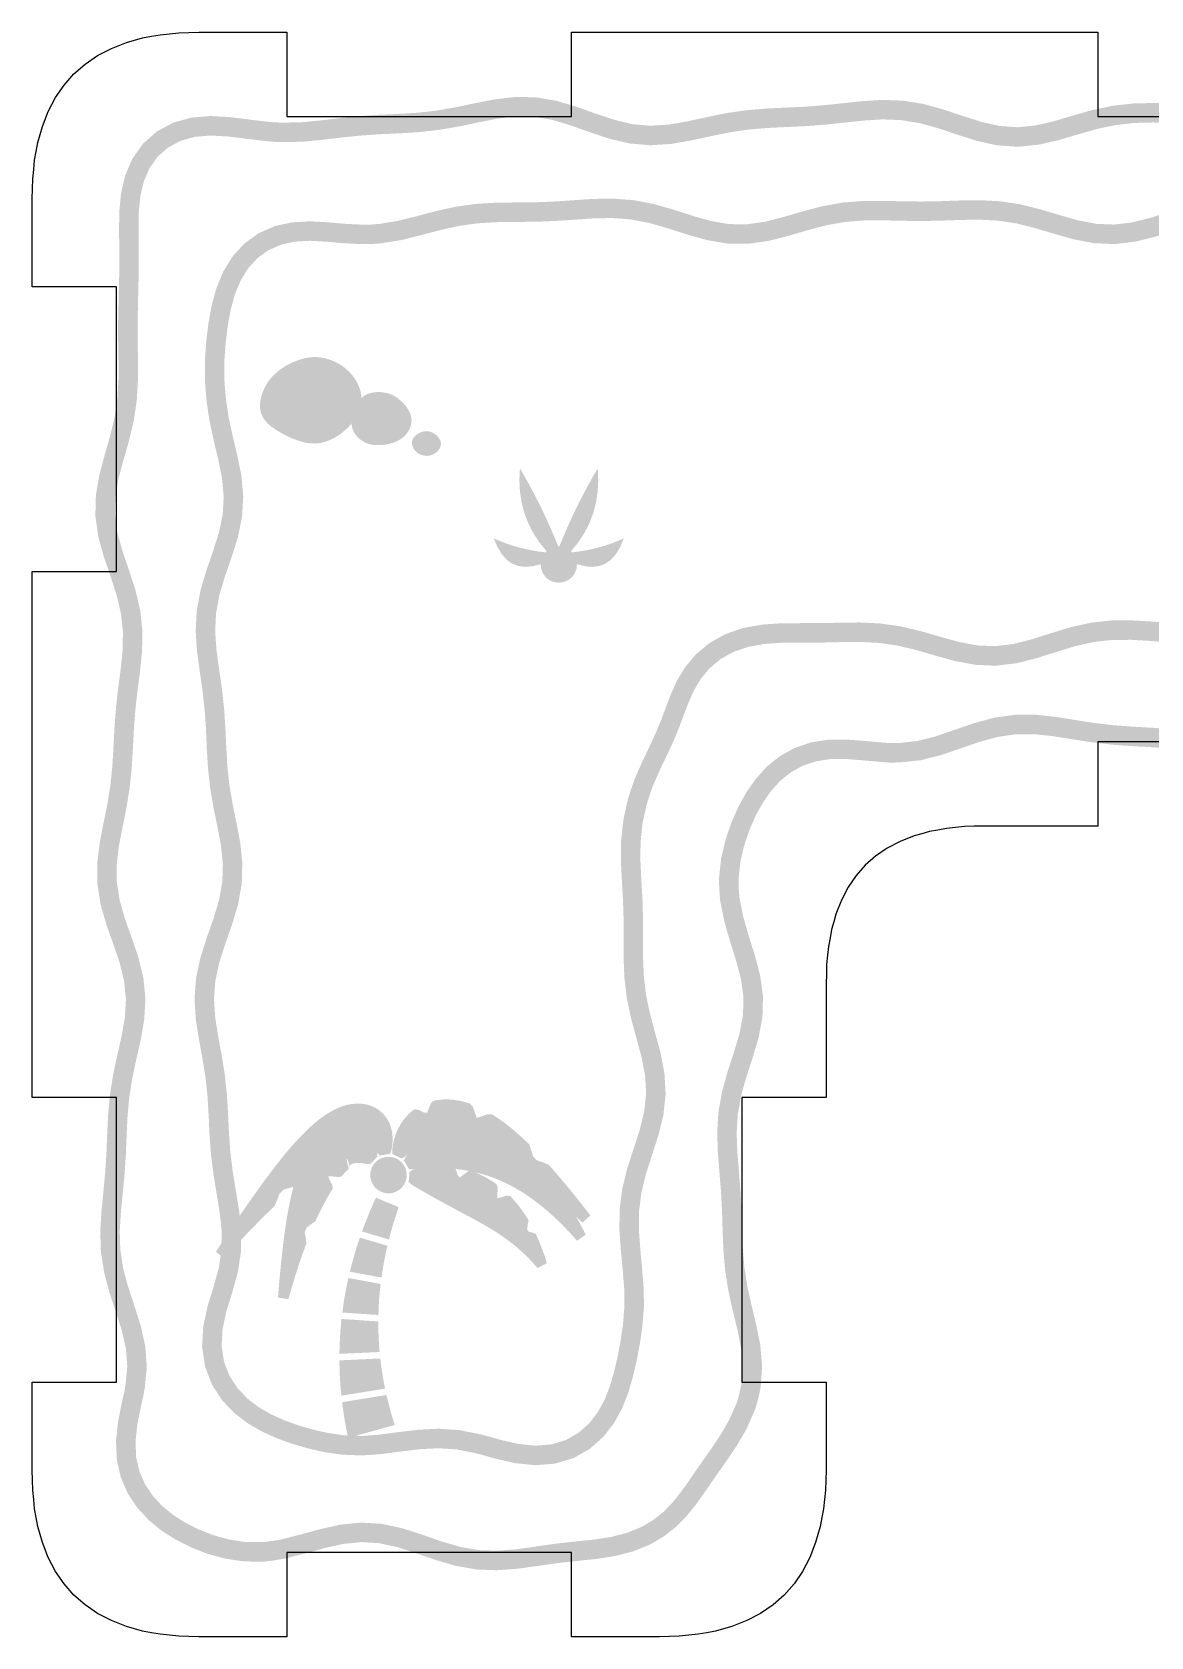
# Model space of a CAD drawing. Header units: millimetres. Extents: x 4 to 288, y 4 to 160.
# Drawn here: x 3.86 to 38.35, y 57.06 to 106.54 of the extents above; entities that cross this region are included whole.
import ezdxf

# ---------------------------------------------------------------- set-up
doc = ezdxf.new("R2010")
doc.units = ezdxf.units.MM
doc.layers.add('CUT', color=1, linetype='Continuous')
doc.layers.add('RASTER', color=7, linetype='Continuous')

msp = doc.modelspace()

# ---------------------------------------------------------------- hatches: boundary and pattern name
at = {"layer": 'RASTER'}
h = msp.add_hatch(color=7, dxfattribs=at)
h.paths.add_polyline_path([(6.542, 98.805), (6.55, 99.098), (6.548, 99.387), (6.549, 99.946), (6.544, 100.485), (6.553, 101.024), (6.605, 101.57), (6.73, 102.112), (6.952, 102.631), (7.281, 103.096), (7.71, 103.476), (8.219, 103.748), (8.777, 103.902), (9.354, 103.95), (9.928, 103.92), (10.488, 103.851), (11.051, 103.783), (11.328, 103.755), (11.605, 103.746), (12.178, 103.759), (12.759, 103.816), (13.355, 103.887), (13.959, 103.948), (14.563, 103.988), (15.159, 104.016), (15.746, 104.052), (16.326, 104.117), (16.907, 104.217), (17.5, 104.342), (18.109, 104.462), (18.736, 104.537), (19.374, 104.529), (20.011, 104.423), (20.632, 104.24), (21.234, 104.025), (21.813, 103.831), (22.375, 103.699), (22.927, 103.651), (23.484, 103.686), (24.057, 103.785), (24.649, 103.914), (25.255, 104.038), (25.868, 104.128), (26.479, 104.18), (27.081, 104.209), (27.673, 104.237), (28.26, 104.282), (28.851, 104.344), (29.453, 104.409), (30.071, 104.447), (30.7, 104.425), (31.33, 104.324), (31.95, 104.154), (32.552, 103.952), (33.133, 103.767), (33.693, 103.643), (34.242, 103.605), (34.794, 103.659), (35.362, 103.79), (35.951, 103.965), (36.558, 104.137), (37.179, 104.268), (37.802, 104.337), (38.418, 104.352), (39.023, 104.337), (39.616, 104.318), (40.206, 104.312), (40.801, 104.317), (41.406, 104.317), (42.022, 104.286), (42.643, 104.202), (43.259, 104.065), (43.861, 103.898), (44.444, 103.741), (45.007, 103.637), (45.557, 103.614), (46.108, 103.683), (46.675, 103.833), (47.262, 104.033), (47.87, 104.235), (48.495, 104.391), (49.128, 104.469), (49.757, 104.464), (50.373, 104.403), (50.972, 104.321), (51.561, 104.248), (52.147, 104.196), (52.738, 104.162), (53.339, 104.128), (53.949, 104.073), (54.559, 103.983), (55.161, 103.869), (55.749, 103.757), (56.318, 103.683), (56.874, 103.676), (57.429, 103.752), (57.996, 103.906), (58.582, 104.111), (59.19, 104.321), (59.817, 104.485), (60.457, 104.559), (61.095, 104.534), (61.719, 104.431), (62.323, 104.293), (62.911, 104.16), (63.49, 104.059), (64.068, 103.999), (64.653, 103.969), (65.249, 103.949), (65.852, 103.917), (66.455, 103.868), (67.048, 103.812), (67.627, 103.775), (68.194, 103.785), (68.756, 103.859), (69.326, 104.001), (69.912, 104.189), (70.523, 104.385), (70.857, 104.463), (71.217, 104.521), (71.879, 104.515), (72.506, 104.364), (73.059, 104.098), (73.529, 103.757), (73.916, 103.38), (74.233, 102.991), (74.497, 102.608), (74.726, 102.23), (74.935, 101.85), (75.134, 101.449), (75.322, 101.013), (75.485, 100.529), (75.609, 99.994), (75.68, 99.414), (75.691, 99.107), (75.702, 98.807), (75.715, 98.216), (75.763, 97.637), (75.858, 97.06), (75.999, 96.474), (76.161, 95.873), (76.304, 95.252), (76.38, 94.612), (76.355, 93.965), (76.228, 93.326), (76.033, 92.705), (75.823, 92.106), (75.646, 91.528), (75.538, 90.964), (75.508, 90.402), (75.548, 89.829), (75.577, 89.541), (75.614, 89.242), (75.646, 88.653), (75.616, 88.09), (75.518, 87.56), (75.361, 87.069), (75.156, 86.619), (74.913, 86.204), (74.635, 85.816), (74.316, 85.447), (73.949, 85.096), (73.524, 84.771), (73.031, 84.49), (72.469, 84.282), (71.847, 84.179), (71.192, 84.209), (70.84, 84.282), (70.512, 84.371), (69.905, 84.584), (69.322, 84.782), (68.759, 84.918), (68.208, 84.97), (67.652, 84.934), (67.082, 84.827), (66.491, 84.681), (65.884, 84.538), (65.268, 84.43), (64.651, 84.368), (64.043, 84.342), (63.445, 84.327), (62.855, 84.305), (62.263, 84.265), (61.663, 84.22), (61.049, 84.193), (60.423, 84.215), (59.794, 84.309), (59.174, 84.467), (58.57, 84.66), (57.987, 84.84), (57.424, 84.962), (56.874, 84.998), (56.322, 84.942), (55.755, 84.805), (55.166, 84.621), (54.558, 84.435), (53.935, 84.292), (53.307, 84.216), (52.685, 84.206), (52.075, 84.236), (51.478, 84.276), (50.887, 84.306), (50.295, 84.32), (49.694, 84.332), (49.081, 84.364), (48.463, 84.439), (47.848, 84.562), (47.244, 84.713), (46.658, 84.857), (46.092, 84.953), (45.54, 84.971), (44.987, 84.899), (44.42, 84.746), (43.832, 84.542), (43.223, 84.334), (42.596, 84.173), (41.959, 84.096), (41.325, 84.107), (40.706, 84.184), (40.103, 84.286), (39.514, 84.381), (38.93, 84.449), (38.342, 84.493), (37.745, 84.526), (37.139, 84.571), (36.529, 84.643), (35.926, 84.737), (35.337, 84.831), (34.763, 84.892), (34.203, 84.891), (33.645, 84.812), (33.076, 84.658), (32.488, 84.455), (31.879, 84.247), (31.25, 84.089), (30.623, 84.022), (30.304, 84.017), (30.005, 84.039), (29.451, 84.089), (28.936, 84.129), (28.459, 84.123), (28.019, 84.054), (27.616, 83.918), (27.253, 83.717), (26.93, 83.457), (26.644, 83.145), (26.394, 82.787), (26.173, 82.387), (25.98, 81.949), (25.817, 81.473), (25.697, 80.961), (25.639, 80.416), (25.647, 80.127), (25.67, 79.844), (25.783, 79.271), (25.951, 78.686), (26.14, 78.083), (26.305, 77.459), (26.394, 76.817), (26.377, 76.168), (26.257, 75.53), (26.073, 74.911), (25.878, 74.313), (25.716, 73.734), (25.616, 73.165), (25.583, 72.597), (25.603, 72.017), (25.651, 71.424), (25.699, 70.82), (25.731, 70.212), (25.749, 69.61), (25.773, 69.019), (25.823, 68.436), (25.914, 67.856), (26.045, 67.268), (26.191, 66.664), (26.314, 66.042), (26.367, 65.402), (26.322, 64.753), (26.248, 64.412), (26.15, 64.07), (25.889, 63.478), (25.589, 62.962), (25.295, 62.523), (25.026, 62.142), (24.786, 61.797), (24.558, 61.467), (24.322, 61.136), (24.053, 60.802), (23.733, 60.473), (23.349, 60.167), (22.899, 59.904), (22.391, 59.7), (21.837, 59.556), (21.248, 59.463), (20.936, 59.434), (20.634, 59.4), (20.038, 59.334), (19.442, 59.249), (18.832, 59.165), (18.206, 59.117), (17.569, 59.14), (16.932, 59.25), (16.309, 59.432), (15.705, 59.642), (15.122, 59.83), (14.559, 59.952), (14.007, 59.984), (13.448, 59.927), (12.873, 59.798), (12.277, 59.634), (11.662, 59.478), (11.338, 59.423), (11, 59.382), (10.376, 59.389), (9.79, 59.48), (9.252, 59.631), (8.755, 59.825), (8.294, 60.057), (7.864, 60.331), (7.468, 60.653), (7.113, 61.033), (6.817, 61.476), (6.599, 61.977), (6.474, 62.526), (6.45, 63.104), (6.512, 63.692), (6.628, 64.282), (6.696, 64.57), (6.745, 64.845), (6.797, 65.399), (6.755, 65.948), (6.628, 66.511), (6.443, 67.093), (6.243, 67.697), (6.079, 68.318), (5.983, 68.948), (5.964, 69.576), (6.001, 70.192), (6.061, 70.794), (6.117, 71.385), (6.154, 71.974), (6.178, 72.568), (6.207, 73.172), (6.264, 73.785), (6.361, 74.399), (6.491, 75.005), (6.625, 75.595), (6.724, 76.167), (6.755, 76.724), (6.701, 77.276), (6.564, 77.839), (6.367, 78.421), (6.152, 79.024), (5.974, 79.648), (5.875, 80.285), (5.872, 80.923), (5.948, 81.548), (6.066, 82.156), (6.185, 82.748), (6.278, 83.33), (6.337, 83.912), (6.372, 84.501), (6.403, 85.1), (6.449, 85.705), (6.517, 86.31), (6.595, 86.905), (6.653, 87.484), (6.663, 88.05), (6.603, 88.609), (6.47, 89.176), (6.282, 89.758), (6.076, 90.361), (5.903, 90.985), (5.813, 91.625), (5.83, 92.268), (5.94, 92.9), (6.104, 93.512), (6.273, 94.104), (6.41, 94.681), (6.494, 95.252), (6.527, 95.826), (6.527, 96.411), (6.516, 97.008), (6.515, 97.61), (6.529, 98.21)])
h.paths.add_polyline_path([(7.141, 98.79), (7.128, 98.197), (7.115, 97.604), (7.116, 97.013), (7.127, 96.417), (7.127, 95.809), (7.091, 95.19), (7, 94.568), (6.854, 93.952), (6.682, 93.351), (6.527, 92.77), (6.428, 92.209), (6.415, 91.659), (6.492, 91.107), (6.649, 90.538), (6.851, 89.947), (7.049, 89.337), (7.196, 88.71), (7.263, 88.077), (7.253, 87.449), (7.191, 86.836), (7.113, 86.238), (7.047, 85.649), (7.002, 85.062), (6.971, 84.468), (6.935, 83.864), (6.873, 83.252), (6.775, 82.641), (6.655, 82.04), (6.541, 81.455), (6.472, 80.888), (6.475, 80.333), (6.561, 79.777), (6.724, 79.207), (6.933, 78.618), (7.141, 78.007), (7.294, 77.377), (7.356, 76.736), (7.321, 76.099), (7.213, 75.478), (7.077, 74.876), (6.951, 74.289), (6.86, 73.71), (6.806, 73.13), (6.778, 72.541), (6.754, 71.942), (6.715, 71.338), (6.658, 70.736), (6.599, 70.144), (6.564, 69.568), (6.582, 69.003), (6.667, 68.44), (6.819, 67.868), (7.013, 67.279), (7.208, 66.668), (7.35, 66.037), (7.399, 65.394), (7.34, 64.765), (7.284, 64.449), (7.215, 64.155), (7.106, 63.602), (7.051, 63.085), (7.071, 62.606), (7.171, 62.165), (7.346, 61.765), (7.585, 61.407), (7.878, 61.093), (8.216, 60.818), (8.591, 60.58), (9, 60.374), (9.442, 60.201), (9.918, 60.068), (10.426, 59.989), (10.967, 59.983), (11.251, 60.017), (11.538, 60.066), (12.123, 60.214), (12.727, 60.38), (13.352, 60.52), (13.993, 60.586), (14.641, 60.548), (15.278, 60.41), (15.895, 60.211), (16.491, 60.003), (17.068, 59.836), (17.631, 59.738), (18.194, 59.718), (18.768, 59.762), (19.358, 59.843), (19.962, 59.93), (20.568, 59.997), (20.875, 60.031), (21.172, 60.059), (21.715, 60.144), (22.203, 60.271), (22.635, 60.444), (23.009, 60.663), (23.33, 60.918), (23.604, 61.2), (23.843, 61.499), (24.067, 61.811), (24.293, 62.139), (24.535, 62.486), (24.8, 62.862), (25.08, 63.281), (25.353, 63.75), (25.584, 64.274), (25.665, 64.558), (25.726, 64.838), (25.766, 65.398), (25.719, 65.958), (25.605, 66.536), (25.46, 67.132), (25.325, 67.744), (25.227, 68.364), (25.174, 68.981), (25.15, 69.59), (25.132, 70.188), (25.101, 70.78), (25.053, 71.376), (25.004, 71.983), (24.982, 72.603), (25.019, 73.235), (25.13, 73.866), (25.303, 74.487), (25.5, 75.089), (25.673, 75.67), (25.778, 76.232), (25.793, 76.783), (25.716, 77.341), (25.564, 77.917), (25.376, 78.514), (25.2, 79.129), (25.074, 79.761), (25.047, 80.095), (25.038, 80.439), (25.104, 81.062), (25.24, 81.639), (25.421, 82.167), (25.635, 82.654), (25.884, 83.104), (26.175, 83.521), (26.518, 83.896), (26.917, 84.217), (27.373, 84.47), (27.876, 84.639), (28.409, 84.722), (28.955, 84.729), (29.501, 84.687), (30.054, 84.637), (30.321, 84.618), (30.587, 84.621), (31.144, 84.681), (31.709, 84.823), (32.294, 85.023), (32.9, 85.232), (33.525, 85.401), (34.161, 85.491), (34.795, 85.492), (35.416, 85.426), (36.02, 85.33), (36.611, 85.237), (37.196, 85.169), (37.784, 85.125), (38.381, 85.091), (38.987, 85.047), (39.597, 84.975), (40.201, 84.878), (40.793, 84.777), (41.367, 84.707), (41.928, 84.697), (42.485, 84.764), (43.052, 84.909), (43.637, 85.109), (44.243, 85.32), (44.87, 85.489), (45.511, 85.572), (46.152, 85.551), (46.78, 85.445), (47.389, 85.296), (47.979, 85.147), (48.558, 85.032), (49.133, 84.962), (49.715, 84.932), (50.308, 84.92), (50.91, 84.906), (51.513, 84.875), (52.11, 84.835), (52.694, 84.806), (53.266, 84.816), (53.832, 84.884), (54.403, 85.015), (54.989, 85.194), (55.595, 85.384), (56.221, 85.535), (56.863, 85.6), (57.508, 85.558), (58.139, 85.421), (58.749, 85.233), (59.34, 85.044), (59.913, 84.898), (60.478, 84.814), (61.047, 84.793), (61.627, 84.819), (62.22, 84.864), (62.823, 84.904), (63.426, 84.927), (64.023, 84.941), (64.608, 84.967), (65.186, 85.025), (65.763, 85.126), (66.351, 85.265), (66.954, 85.413), (67.577, 85.53), (68.216, 85.572), (68.859, 85.512), (69.49, 85.358), (70.101, 85.152), (70.691, 84.944), (70.98, 84.866), (71.268, 84.806), (71.811, 84.781), (72.315, 84.864), (72.777, 85.036), (73.192, 85.272), (73.559, 85.553), (73.881, 85.86), (74.163, 86.187), (74.409, 86.531), (74.623, 86.896), (74.8, 87.286), (74.935, 87.706), (75.019, 88.161), (75.045, 88.653), (75.016, 89.189), (74.98, 89.474), (74.95, 89.779), (74.907, 90.398), (74.941, 91.036), (75.063, 91.672), (75.252, 92.294), (75.464, 92.895), (75.646, 93.474), (75.758, 94.035), (75.779, 94.588), (75.713, 95.148), (75.579, 95.727), (75.417, 96.326), (75.269, 96.94), (75.167, 97.563), (75.116, 98.184), (75.102, 98.789), (75.092, 99.085), (75.081, 99.366), (75.017, 99.89), (74.907, 100.365), (74.761, 100.798), (74.59, 101.197), (74.404, 101.571), (74.206, 101.93), (73.993, 102.282), (73.753, 102.631), (73.473, 102.974), (73.141, 103.297), (72.75, 103.58), (72.303, 103.795), (71.805, 103.915), (71.263, 103.921), (70.973, 103.874), (70.683, 103.806), (70.096, 103.618), (69.49, 103.423), (68.868, 103.269), (68.239, 103.186), (67.613, 103.175), (67.001, 103.214), (66.402, 103.27), (65.812, 103.319), (65.223, 103.349), (64.628, 103.37), (64.021, 103.401), (63.407, 103.465), (62.794, 103.571), (62.19, 103.708), (61.603, 103.842), (61.034, 103.936), (60.48, 103.958), (59.928, 103.893), (59.364, 103.747), (58.779, 103.544), (58.174, 103.332), (57.549, 103.163), (56.912, 103.076), (56.276, 103.083), (55.653, 103.164), (55.049, 103.28), (54.459, 103.392), (53.878, 103.477), (53.295, 103.53), (52.704, 103.563), (52.104, 103.598), (51.497, 103.651), (50.894, 103.726), (50.302, 103.808), (49.726, 103.865), (49.163, 103.868), (48.604, 103.8), (48.037, 103.659), (47.453, 103.464), (46.849, 103.258), (46.223, 103.092), (45.582, 103.013), (44.94, 103.039), (44.311, 103.155), (43.703, 103.319), (43.113, 103.483), (42.537, 103.611), (41.966, 103.688), (41.39, 103.717), (40.803, 103.717), (40.206, 103.712), (39.604, 103.718), (39.006, 103.737), (38.418, 103.752), (37.843, 103.738), (37.274, 103.674), (36.702, 103.554), (36.118, 103.388), (35.515, 103.21), (34.891, 103.066), (34.251, 103.003), (33.608, 103.047), (32.976, 103.187), (32.365, 103.382), (31.775, 103.58), (31.203, 103.736), (30.642, 103.826), (30.079, 103.847), (29.504, 103.811), (28.915, 103.748), (28.314, 103.684), (27.709, 103.639), (27.109, 103.61), (26.519, 103.582), (25.938, 103.532), (25.359, 103.446), (24.773, 103.327), (24.173, 103.196), (23.554, 103.089), (22.92, 103.049), (22.28, 103.105), (21.649, 103.253), (21.037, 103.458), (20.447, 103.669), (19.876, 103.837), (19.321, 103.929), (18.767, 103.937), (18.202, 103.869), (17.62, 103.754), (17.02, 103.628), (16.41, 103.523), (15.798, 103.454), (15.192, 103.417), (14.597, 103.389), (14.009, 103.35), (13.421, 103.291), (12.825, 103.219), (12.214, 103.159), (11.602, 103.146), (11.288, 103.156), (10.984, 103.187), (10.416, 103.256), (9.875, 103.322), (9.363, 103.349), (8.883, 103.309), (8.443, 103.187), (8.055, 102.98), (7.73, 102.693), (7.478, 102.337), (7.303, 101.926), (7.198, 101.474), (7.153, 100.991), (7.144, 100.482), (7.149, 99.949), (7.148, 99.388), (7.15, 99.092), (7.141, 98.79)])
h = msp.add_hatch(color=7, dxfattribs=at)
h.paths.add_polyline_path([(9.192, 95.788), (9.189, 96.106), (9.19, 96.427), (9.233, 97.022), (9.303, 97.586), (9.403, 98.127), (9.548, 98.651), (9.754, 99.152), (10.038, 99.615), (10.406, 100.018), (10.851, 100.339), (11.355, 100.559), (11.893, 100.676), (12.441, 100.705), (12.98, 100.675), (13.505, 100.627), (14.039, 100.602), (14.3, 100.602), (14.568, 100.626), (15.135, 100.717), (15.716, 100.861), (16.316, 101.021), (16.929, 101.156), (17.548, 101.242), (18.162, 101.278), (18.765, 101.286), (19.357, 101.291), (19.944, 101.313), (20.535, 101.353), (21.137, 101.394), (21.754, 101.406), (22.38, 101.36), (23.006, 101.243), (23.62, 101.069), (24.215, 100.876), (24.79, 100.713), (25.347, 100.618), (25.895, 100.611), (26.452, 100.69), (27.026, 100.837), (27.621, 101.012), (28.232, 101.172), (28.854, 101.282), (29.475, 101.331), (30.086, 101.335), (30.684, 101.321), (31.273, 101.314), (31.861, 101.325), (32.457, 101.347), (33.066, 101.356), (33.686, 101.324), (34.31, 101.231), (34.926, 101.079), (35.527, 100.899), (36.107, 100.734), (36.668, 100.627), (37.218, 100.604), (37.77, 100.67), (38.339, 100.812), (38.928, 100.997), (39.537, 101.177), (40.159, 101.312), (40.785, 101.379), (41.404, 101.385), (42.009, 101.356), (42.602, 101.322), (43.189, 101.304), (43.78, 101.302), (44.381, 101.303), (44.994, 101.28), (45.614, 101.209), (46.231, 101.082), (46.836, 100.92), (47.422, 100.761), (47.989, 100.646), (48.54, 100.608), (49.091, 100.658), (49.655, 100.791), (50.238, 100.978), (50.842, 101.174), (51.463, 101.332), (52.093, 101.42), (52.718, 101.434), (53.332, 101.396), (53.93, 101.339), (54.518, 101.29), (55.105, 101.263), (55.698, 101.249), (56.303, 101.229), (56.918, 101.177), (57.534, 101.077), (58.142, 100.938), (58.734, 100.79), (59.307, 100.673), (59.863, 100.622), (60.413, 100.656), (60.973, 100.775), (61.551, 100.958), (62.15, 101.164), (62.768, 101.342), (63.399, 101.452), (64.031, 101.479), (64.651, 101.438), (65.256, 101.361), (65.847, 101.285), (66.431, 101.229), (67.019, 101.197), (67.619, 101.174), (67.933, 101.147), (68.258, 101.113), (68.854, 100.978), (69.395, 100.772), (69.868, 100.518), (70.272, 100.243), (70.62, 99.972), (70.93, 99.714), (71.227, 99.466), (71.534, 99.211), (71.863, 98.928), (72.214, 98.591), (72.568, 98.182), (72.892, 97.69), (73.146, 97.114), (73.289, 96.478), (73.307, 96.122), (73.302, 95.784), (73.226, 95.157), (73.124, 94.552), (73.03, 93.96), (72.965, 93.374), (72.926, 92.778), (72.902, 92.473), (72.877, 92.157), (72.775, 91.564), (72.606, 91.016), (72.378, 90.526), (72.11, 90.102), (71.824, 89.74), (71.538, 89.427), (71.26, 89.143), (70.982, 88.864), (70.686, 88.57), (70.351, 88.253), (69.956, 87.918), (69.484, 87.589), (68.927, 87.305), (68.301, 87.114), (67.943, 87.069), (67.6, 87.052), (66.964, 87.105), (66.349, 87.214), (65.752, 87.337), (65.168, 87.441), (64.588, 87.51), (64.002, 87.548), (63.405, 87.574), (62.799, 87.611), (62.19, 87.674), (61.588, 87.76), (60.999, 87.843), (60.427, 87.891), (59.867, 87.876), (59.307, 87.784), (58.734, 87.622), (58.143, 87.419), (57.53, 87.22), (56.899, 87.077), (56.257, 87.027), (55.621, 87.074), (55, 87.191), (54.399, 87.335), (53.813, 87.464), (53.235, 87.555), (52.656, 87.605), (52.067, 87.627), (51.467, 87.646), (50.86, 87.682), (50.256, 87.74), (49.662, 87.805), (49.083, 87.849), (48.518, 87.841), (47.956, 87.765), (47.385, 87.619), (46.798, 87.427), (46.19, 87.228), (45.561, 87.076), (44.92, 87.011), (44.279, 87.049), (43.653, 87.169), (43.047, 87.328), (42.459, 87.48), (41.882, 87.594), (41.308, 87.659), (40.727, 87.682), (40.134, 87.687), (39.531, 87.696), (38.925, 87.725), (38.327, 87.768), (37.741, 87.802), (37.169, 87.799), (36.604, 87.737), (36.035, 87.611), (35.45, 87.433), (34.847, 87.24), (34.222, 87.082), (33.582, 87.004), (32.939, 87.031), (32.308, 87.149), (31.697, 87.318), (31.106, 87.49), (30.529, 87.626), (29.959, 87.708), (29.385, 87.736), (28.799, 87.731), (28.201, 87.717), (27.599, 87.716), (27.292, 87.713), (26.987, 87.713), (26.43, 87.674), (25.921, 87.581), (25.467, 87.422), (25.074, 87.2), (24.745, 86.922), (24.48, 86.602), (24.272, 86.255), (24.106, 85.891), (23.963, 85.514), (23.818, 85.123), (23.65, 84.713), (23.449, 84.279), (23.223, 83.808), (22.996, 83.288), (22.897, 83.007), (22.807, 82.723), (22.682, 82.152), (22.62, 81.582), (22.615, 81.006), (22.643, 80.416), (22.678, 79.813), (22.697, 79.205), (22.697, 78.6), (22.697, 78.006), (22.721, 77.424), (22.79, 76.849), (22.911, 76.27), (23.071, 75.678), (23.236, 75.068), (23.357, 74.437), (23.393, 73.792), (23.324, 73.148), (23.168, 72.518), (22.97, 71.908), (22.782, 71.319), (22.643, 70.746), (22.573, 70.18), (22.569, 69.61), (22.611, 69.025), (22.668, 68.426), (22.715, 67.816), (22.721, 67.506), (22.721, 67.195), (22.674, 66.615), (22.595, 66.08), (22.5, 65.578), (22.388, 65.094), (22.25, 64.616), (22.066, 64.14), (21.815, 63.674), (21.482, 63.239), (21.06, 62.863), (20.554, 62.575), (19.981, 62.403), (19.369, 62.355), (18.746, 62.42), (18.127, 62.562), (17.819, 62.652), (17.531, 62.726), (16.96, 62.841), (16.397, 62.879), (15.825, 62.851), (15.238, 62.78), (14.634, 62.7), (14.324, 62.675), (14.008, 62.656), (13.415, 62.68), (12.864, 62.76), (12.355, 62.876), (11.876, 63.017), (11.416, 63.183), (10.965, 63.385), (10.523, 63.638), (10.101, 63.959), (9.72, 64.358), (9.408, 64.839), (9.195, 65.393), (9.103, 66.001), (9.138, 66.634), (9.275, 67.267), (9.376, 67.588), (9.466, 67.885), (9.623, 68.458), (9.705, 69.014), (9.709, 69.572), (9.647, 70.142), (9.55, 70.73), (9.452, 71.332), (9.377, 71.941), (9.333, 72.548), (9.305, 73.146), (9.27, 73.732), (9.208, 74.314), (9.114, 74.898), (9.004, 75.494), (8.909, 76.108), (8.87, 76.738), (8.917, 77.375), (9.053, 78.005), (9.249, 78.619), (9.457, 79.212), (9.628, 79.784), (9.727, 80.342), (9.744, 80.895), (9.685, 81.459), (9.576, 82.04), (9.453, 82.638), (9.35, 83.248), (9.284, 83.86), (9.248, 84.466), (9.223, 85.06), (9.183, 85.646), (9.118, 86.23), (9.032, 86.822), (8.949, 87.429), (8.906, 88.052), (8.936, 88.685), (9.052, 89.317), (9.234, 89.934), (9.442, 90.532), (9.623, 91.11), (9.739, 91.669), (9.77, 92.22), (9.718, 92.778), (9.604, 93.353), (9.462, 93.946), (9.331, 94.555), (9.24, 95.171)])
h.paths.add_polyline_path([(9.791, 95.814), (9.836, 95.238), (9.922, 94.662), (10.047, 94.079), (10.19, 93.481), (10.313, 92.865), (10.372, 92.231), (10.336, 91.591), (10.205, 90.958), (10.011, 90.344), (9.806, 89.751), (9.636, 89.177), (9.533, 88.617), (9.507, 88.059), (9.546, 87.49), (9.626, 86.906), (9.713, 86.306), (9.781, 85.699), (9.822, 85.093), (9.848, 84.496), (9.882, 83.91), (9.944, 83.331), (10.043, 82.749), (10.164, 82.156), (10.279, 81.545), (10.344, 80.918), (10.326, 80.28), (10.213, 79.645), (10.028, 79.027), (9.818, 78.428), (9.633, 77.85), (9.512, 77.289), (9.471, 76.734), (9.506, 76.173), (9.596, 75.595), (9.706, 75), (9.803, 74.393), (9.868, 73.783), (9.905, 73.178), (9.932, 72.584), (9.975, 71.999), (10.046, 71.417), (10.142, 70.827), (10.242, 70.224), (10.309, 69.602), (10.305, 68.969), (10.212, 68.334), (10.043, 67.718), (9.949, 67.41), (9.856, 67.113), (9.734, 66.553), (9.706, 66.029), (9.778, 65.548), (9.946, 65.113), (10.193, 64.732), (10.502, 64.408), (10.855, 64.139), (11.237, 63.92), (11.64, 63.74), (12.063, 63.587), (12.506, 63.457), (12.974, 63.35), (13.47, 63.279), (14.002, 63.256), (14.281, 63.274), (14.57, 63.297), (15.162, 63.376), (15.775, 63.449), (16.403, 63.48), (17.04, 63.437), (17.665, 63.311), (17.978, 63.231), (18.279, 63.143), (18.844, 63.013), (19.377, 62.957), (19.87, 62.996), (20.316, 63.13), (20.708, 63.353), (21.04, 63.649), (21.31, 64.001), (21.52, 64.391), (21.681, 64.808), (21.807, 65.245), (21.912, 65.701), (22.003, 66.18), (22.077, 66.683), (22.121, 67.219), (22.121, 67.5), (22.116, 67.788), (22.07, 68.374), (22.013, 68.975), (21.969, 69.59), (21.973, 70.22), (22.052, 70.854), (22.203, 71.481), (22.399, 72.092), (22.59, 72.682), (22.731, 73.252), (22.791, 73.808), (22.761, 74.363), (22.651, 74.932), (22.492, 75.522), (22.327, 76.13), (22.197, 76.751), (22.122, 77.376), (22.097, 77.994), (22.097, 78.6), (22.097, 79.195), (22.078, 79.787), (22.044, 80.384), (22.015, 80.994), (22.021, 81.618), (22.089, 82.248), (22.227, 82.879), (22.328, 83.198), (22.437, 83.508), (22.678, 84.058), (22.906, 84.534), (23.1, 84.953), (23.259, 85.341), (23.402, 85.725), (23.552, 86.122), (23.739, 86.534), (23.989, 86.95), (24.317, 87.346), (24.73, 87.694), (25.218, 87.971), (25.767, 88.162), (26.355, 88.27), (26.966, 88.313), (27.289, 88.313), (27.596, 88.316), (28.193, 88.317), (28.789, 88.331), (29.397, 88.337), (30.017, 88.305), (30.641, 88.216), (31.259, 88.07), (31.861, 87.895), (32.444, 87.734), (33.007, 87.628), (33.558, 87.606), (34.112, 87.673), (34.682, 87.818), (35.272, 88.006), (35.882, 88.191), (36.506, 88.33), (37.135, 88.399), (37.757, 88.402), (38.366, 88.366), (38.961, 88.324), (39.55, 88.296), (40.141, 88.287), (40.742, 88.282), (41.354, 88.257), (41.974, 88.187), (42.592, 88.065), (43.198, 87.908), (43.786, 87.755), (44.354, 87.646), (44.907, 87.613), (45.46, 87.668), (46.025, 87.806), (46.611, 87.997), (47.218, 88.196), (47.841, 88.355), (48.473, 88.44), (49.102, 88.449), (49.717, 88.403), (50.317, 88.337), (50.907, 88.28), (51.494, 88.246), (52.088, 88.227), (52.693, 88.204), (53.308, 88.151), (53.924, 88.054), (54.533, 87.92), (55.125, 87.778), (55.699, 87.67), (56.256, 87.629), (56.809, 87.672), (57.371, 87.799), (57.953, 87.988), (58.555, 88.195), (59.177, 88.371), (59.81, 88.474), (60.444, 88.492), (61.066, 88.44), (61.672, 88.354), (62.264, 88.27), (62.849, 88.209), (63.436, 88.173), (64.034, 88.147), (64.642, 88.108), (65.256, 88.035), (65.866, 87.927), (66.463, 87.803), (67.042, 87.701), (67.61, 87.653), (67.891, 87.667), (68.175, 87.703), (68.701, 87.863), (69.174, 88.105), (69.59, 88.394), (69.951, 88.7), (70.268, 89.001), (70.558, 89.289), (70.833, 89.565), (71.102, 89.839), (71.366, 90.129), (71.62, 90.449), (71.851, 90.814), (72.045, 91.231), (72.19, 91.704), (72.281, 92.232), (72.304, 92.52), (72.328, 92.821), (72.367, 93.426), (72.435, 94.04), (72.531, 94.648), (72.632, 95.243), (72.702, 95.825), (72.706, 96.111), (72.692, 96.397), (72.573, 96.926), (72.363, 97.402), (72.088, 97.819), (71.778, 98.177), (71.459, 98.483), (71.146, 98.753), (70.843, 99.005), (70.546, 99.253), (70.243, 99.504), (69.919, 99.758), (69.556, 100.004), (69.145, 100.225), (68.68, 100.402), (68.159, 100.52), (67.876, 100.55), (67.582, 100.575), (66.99, 100.598), (66.387, 100.631), (65.78, 100.689), (65.18, 100.766), (64.594, 100.84), (64.023, 100.878), (63.464, 100.854), (62.904, 100.756), (62.331, 100.591), (61.739, 100.388), (61.126, 100.195), (60.495, 100.06), (59.854, 100.02), (59.219, 100.078), (58.601, 100.204), (58.002, 100.354), (57.419, 100.488), (56.844, 100.581), (56.268, 100.63), (55.682, 100.65), (55.084, 100.663), (54.48, 100.691), (53.877, 100.741), (53.284, 100.798), (52.706, 100.834), (52.141, 100.821), (51.579, 100.743), (51.009, 100.597), (50.422, 100.407), (49.815, 100.212), (49.188, 100.065), (48.547, 100.006), (47.908, 100.05), (47.284, 100.176), (46.679, 100.341), (46.093, 100.498), (45.519, 100.616), (44.948, 100.681), (44.37, 100.703), (43.78, 100.702), (43.179, 100.704), (42.575, 100.723), (41.977, 100.757), (41.392, 100.785), (40.82, 100.78), (40.255, 100.719), (39.686, 100.595), (39.103, 100.423), (38.501, 100.234), (37.879, 100.079), (37.241, 100.002), (36.599, 100.03), (35.969, 100.15), (35.359, 100.323), (34.768, 100.5), (34.193, 100.641), (33.626, 100.727), (33.055, 100.756), (32.473, 100.747), (31.878, 100.725), (31.275, 100.714), (30.673, 100.721), (30.08, 100.735), (29.501, 100.731), (28.93, 100.686), (28.361, 100.585), (27.781, 100.434), (27.185, 100.258), (26.569, 100.101), (25.934, 100.01), (25.292, 100.019), (24.657, 100.127), (24.041, 100.302), (23.446, 100.494), (22.868, 100.658), (22.303, 100.764), (21.738, 100.806), (21.164, 100.794), (20.575, 100.754), (19.975, 100.714), (19.371, 100.691), (18.772, 100.686), (18.184, 100.678), (17.607, 100.644), (17.035, 100.565), (16.457, 100.438), (15.866, 100.28), (15.256, 100.128), (14.642, 100.03), (14.326, 100.002), (14.025, 100.002), (13.464, 100.028), (12.936, 100.076), (12.44, 100.104), (11.973, 100.08), (11.541, 99.985), (11.15, 99.814), (10.807, 99.568), (10.52, 99.253), (10.291, 98.879), (10.116, 98.456), (9.989, 97.992), (9.896, 97.494), (9.83, 96.964), (9.79, 96.404), (9.789, 96.107), (9.791, 95.814)])
for points in [[(13.921, 95.652), (13.966, 95.534), (13.997, 95.418), (14.014, 95.302), (14.017, 95.186), (14.005, 95.072), (13.98, 94.958), (13.94, 94.845), (13.886, 94.733), (13.821, 94.625), (13.749, 94.521), (13.67, 94.424), (13.584, 94.332), (13.491, 94.246), (13.39, 94.165), (13.282, 94.091), (13.167, 94.021), (13.048, 93.962), (12.927, 93.915), (12.805, 93.881), (12.681, 93.861), (12.556, 93.854), (12.429, 93.86), (12.301, 93.879), (12.171, 93.911), (12.043, 93.952), (11.917, 93.999), (11.796, 94.05), (11.677, 94.105), (11.562, 94.166), (11.45, 94.232), (11.342, 94.302), (11.237, 94.377), (11.141, 94.457), (11.06, 94.543), (10.995, 94.633), (10.946, 94.727), (10.911, 94.827), (10.892, 94.932), (10.888, 95.042), (10.899, 95.156), (10.922, 95.271), (10.954, 95.382), (10.993, 95.489), (11.04, 95.592), (11.096, 95.69), (11.159, 95.785), (11.231, 95.875), (11.311, 95.961), (11.398, 96.043), (11.491, 96.119), (11.589, 96.189), (11.694, 96.254), (11.804, 96.313), (11.921, 96.367), (12.043, 96.415), (12.171, 96.457), (12.302, 96.491), (12.432, 96.512), (12.562, 96.52), (12.691, 96.515), (12.82, 96.498), (12.949, 96.468), (13.077, 96.425), (13.204, 96.37), (13.326, 96.305), (13.439, 96.233), (13.543, 96.154), (13.637, 96.067), (13.722, 95.974), (13.798, 95.874), (13.864, 95.766), (13.921, 95.652)], [(15.486, 94.848), (15.517, 94.781), (15.54, 94.713), (15.554, 94.646), (15.56, 94.578), (15.557, 94.51), (15.545, 94.442), (15.525, 94.373), (15.496, 94.304), (15.461, 94.238), (15.42, 94.176), (15.375, 94.12), (15.324, 94.068), (15.268, 94.021), (15.208, 93.979), (15.142, 93.941), (15.071, 93.909), (14.997, 93.881), (14.923, 93.857), (14.847, 93.838), (14.77, 93.823), (14.692, 93.812), (14.612, 93.805), (14.532, 93.803), (14.451, 93.805), (14.371, 93.812), (14.294, 93.826), (14.22, 93.847), (14.15, 93.874), (14.083, 93.908), (14.019, 93.949), (13.958, 93.996), (13.901, 94.05), (13.849, 94.107), (13.806, 94.167), (13.771, 94.229), (13.744, 94.293), (13.725, 94.359), (13.715, 94.426), (13.713, 94.496), (13.718, 94.567), (13.73, 94.639), (13.746, 94.711), (13.766, 94.782), (13.789, 94.852), (13.816, 94.922), (13.847, 94.992), (13.882, 95.061), (13.921, 95.129), (13.964, 95.193), (14.014, 95.25), (14.069, 95.3), (14.131, 95.342), (14.199, 95.376), (14.273, 95.403), (14.354, 95.423), (14.44, 95.435), (14.528, 95.44), (14.613, 95.439), (14.696, 95.43), (14.776, 95.416), (14.854, 95.395), (14.929, 95.367), (15.001, 95.333), (15.07, 95.292), (15.137, 95.246), (15.199, 95.198), (15.257, 95.147), (15.311, 95.093), (15.361, 95.036), (15.406, 94.976), (15.448, 94.913), (15.486, 94.848)], [(16.425, 93.987), (16.442, 93.955), (16.454, 93.923), (16.463, 93.891), (16.466, 93.858), (16.465, 93.825), (16.46, 93.792), (16.45, 93.758), (16.436, 93.724), (16.418, 93.691), (16.398, 93.661), (16.375, 93.632), (16.35, 93.605), (16.323, 93.581), (16.293, 93.558), (16.261, 93.538), (16.226, 93.52), (16.19, 93.504), (16.154, 93.492), (16.117, 93.482), (16.08, 93.476), (16.043, 93.474), (16.005, 93.474), (15.967, 93.478), (15.928, 93.485), (15.891, 93.494), (15.855, 93.506), (15.821, 93.52), (15.789, 93.536), (15.759, 93.554), (15.73, 93.575), (15.703, 93.598), (15.678, 93.623), (15.655, 93.649), (15.636, 93.677), (15.618, 93.705), (15.604, 93.735), (15.593, 93.765), (15.584, 93.796), (15.578, 93.829), (15.575, 93.862), (15.575, 93.895), (15.579, 93.927), (15.586, 93.958), (15.596, 93.988), (15.611, 94.016), (15.629, 94.043), (15.65, 94.069), (15.675, 94.094), (15.702, 94.117), (15.731, 94.138), (15.761, 94.157), (15.793, 94.175), (15.825, 94.19), (15.859, 94.203), (15.894, 94.215), (15.931, 94.224), (15.968, 94.231), (16.005, 94.234), (16.041, 94.234), (16.076, 94.231), (16.111, 94.225), (16.146, 94.215), (16.18, 94.202), (16.214, 94.186), (16.246, 94.167), (16.277, 94.147), (16.306, 94.125), (16.333, 94.101), (16.359, 94.075), (16.382, 94.048), (16.404, 94.018), (16.425, 93.987)], [(19.54, 90.135), (19.289, 90.069), (19.058, 90.05), (18.847, 90.079), (18.657, 90.154), (18.486, 90.277), (18.336, 90.447), (18.207, 90.665), (18.097, 90.929), (18.281, 90.849), (18.469, 90.776), (18.661, 90.711), (18.858, 90.653), (19.059, 90.603), (19.264, 90.56), (19.473, 90.525), (19.687, 90.498), (19.693, 90.504), (19.698, 90.51), (19.704, 90.516), (19.71, 90.522), (19.716, 90.527), (19.722, 90.533), (19.5, 90.808), (19.312, 91.096), (19.158, 91.396), (19.038, 91.709), (18.953, 92.035), (18.902, 92.373), (18.884, 92.724), (18.901, 93.087), (19.068, 92.798), (19.23, 92.506), (19.386, 92.21), (19.537, 91.911), (19.682, 91.608), (19.822, 91.302), (19.956, 90.993), (20.085, 90.68), (20.09, 90.68), (20.095, 90.68), (20.1, 90.68), (20.105, 90.68), (20.11, 90.68), (20.115, 90.68), (20.244, 90.993), (20.378, 91.302), (20.518, 91.608), (20.663, 91.911), (20.814, 92.21), (20.97, 92.506), (21.132, 92.798), (21.299, 93.087), (21.316, 92.724), (21.298, 92.373), (21.247, 92.035), (21.162, 91.709), (21.042, 91.396), (20.888, 91.096), (20.7, 90.808), (20.478, 90.533), (20.484, 90.527), (20.49, 90.522), (20.496, 90.516), (20.502, 90.51), (20.507, 90.504), (20.513, 90.498), (20.727, 90.525), (20.936, 90.56), (21.141, 90.603), (21.342, 90.653), (21.539, 90.711), (21.731, 90.776), (21.919, 90.849), (22.103, 90.929), (21.993, 90.665), (21.864, 90.447), (21.714, 90.277), (21.543, 90.154), (21.353, 90.079), (21.142, 90.05), (20.911, 90.069), (20.66, 90.135), (20.644, 89.988), (20.591, 89.85), (20.503, 89.731), (20.387, 89.639), (20.251, 89.581), (20.104, 89.56), (20.105, 89.56), (20.105, 89.56), (20.105, 89.56), (20.105, 89.56), (20.104, 89.56), (20.103, 89.56), (20.102, 89.56), (20.1, 89.56), (20.098, 89.56), (20.097, 89.56), (20.096, 89.56), (20.095, 89.56), (20.095, 89.56), (20.095, 89.56), (20.095, 89.56), (20.096, 89.56), (19.949, 89.581), (19.813, 89.639), (19.697, 89.731), (19.609, 89.85), (19.556, 89.988)], [(14.899, 71.956), (14.94, 72.067), (14.96, 72.175), (14.972, 72.28), (14.977, 72.383), (14.975, 72.484), (14.965, 72.584), (14.948, 72.683), (14.922, 72.78), (14.888, 72.876), (14.843, 72.969), (14.789, 73.059), (14.724, 73.144), (14.649, 73.224), (14.563, 73.296), (14.469, 73.358), (14.367, 73.411), (14.26, 73.451), (14.149, 73.481), (14.037, 73.498), (13.924, 73.505), (13.813, 73.502), (13.703, 73.49), (13.595, 73.469), (13.489, 73.441), (13.384, 73.406), (13.282, 73.364), (13.181, 73.316), (13.081, 73.263), (12.982, 73.204), (12.883, 73.139), (12.786, 73.07), (12.688, 72.995), (12.59, 72.915), (12.492, 72.83), (12.394, 72.741), (12.295, 72.646), (12.196, 72.547), (12.096, 72.442), (11.995, 72.333), (11.892, 72.219), (11.789, 72.1), (11.685, 71.976), (11.579, 71.848), (11.472, 71.714), (11.364, 71.576), (11.254, 71.433), (11.143, 71.285), (11.029, 71.133), (10.915, 70.976), (10.798, 70.813), (10.68, 70.647), (10.56, 70.475), (10.438, 70.299), (10.314, 70.118), (10.188, 69.932), (10.06, 69.741), (9.93, 69.546), (9.798, 69.346), (9.663, 69.142), (9.527, 68.932), (9.785, 68.735), (9.951, 68.919), (10.115, 69.098), (10.277, 69.272), (10.436, 69.441), (10.592, 69.605), (10.747, 69.763), (10.898, 69.917), (11.047, 70.065), (11.194, 70.208), (11.338, 70.346), (11.418, 70.533), (11.488, 70.723), (11.619, 70.852), (11.817, 70.911), (12.015, 70.961), (12.141, 71.068), (12.265, 71.171), (12.385, 71.269), (12.502, 71.361), (12.616, 71.449), (12.726, 71.532), (12.833, 71.609), (12.936, 71.682), (13.035, 71.749), (13.131, 71.812), (13.176, 71.93), (13.184, 72.096), (13.207, 72.241), (13.367, 72.175), (13.518, 72.097), (13.614, 72.086), (13.678, 72.116), (13.736, 72.141), (13.788, 72.161), (13.835, 72.179), (13.875, 72.192), (13.909, 72.203), (13.937, 72.212), (13.958, 72.219), (13.973, 72.225), (13.983, 72.255), (14.009, 72.401), (14.055, 72.539), (14.065, 72.487), (14.034, 72.365), (13.998, 72.286), (14.008, 72.299), (14.022, 72.309), (14.043, 72.316), (14.07, 72.317), (14.103, 72.311), (14.141, 72.298), (14.183, 72.277), (14.229, 72.247), (14.278, 72.209), (14.33, 72.163), (14.384, 72.108), (14.441, 72.046), (14.503, 71.975), (14.579, 71.9)], [(15.267, 71.809), (15.365, 71.873), (15.448, 71.936), (15.527, 71.994), (15.602, 72.048), (15.674, 72.095), (15.743, 72.138), (15.81, 72.175), (15.874, 72.207), (15.935, 72.234), (15.993, 72.257), (16.048, 72.276), (16.101, 72.291), (16.151, 72.303), (16.199, 72.312), (16.244, 72.319), (16.289, 72.324), (16.332, 72.328), (16.376, 72.331), (16.419, 72.332), (16.464, 72.333), (16.51, 72.333), (16.558, 72.332), (16.609, 72.329), (16.663, 72.325), (16.72, 72.32), (16.781, 72.312), (16.845, 72.303), (16.913, 72.291), (16.986, 72.276), (17.062, 72.258), (17.142, 72.237), (17.226, 72.213), (17.314, 72.185), (17.405, 72.154), (17.5, 72.119), (17.599, 72.08), (17.702, 72.037), (17.807, 71.99), (17.916, 71.938), (18.029, 71.883), (18.144, 71.823), (18.263, 71.759), (18.384, 71.691), (18.509, 71.618), (18.636, 71.541), (18.766, 71.459), (18.898, 71.373), (19.033, 71.282), (19.171, 71.187), (19.311, 71.087), (19.453, 70.983), (19.598, 70.874), (19.745, 70.761), (19.894, 70.643), (20.045, 70.52), (20.199, 70.393), (20.354, 70.261), (20.511, 70.124), (20.671, 69.983), (20.832, 69.837), (21.072, 70.057), (20.937, 70.231), (20.804, 70.401), (20.672, 70.567), (20.542, 70.73), (20.413, 70.888), (20.286, 71.042), (20.16, 71.192), (20.035, 71.337), (19.911, 71.479), (19.789, 71.617), (19.614, 71.69), (19.434, 71.749), (19.311, 71.867), (19.25, 72.055), (19.191, 72.244), (19.074, 72.356), (18.957, 72.465), (18.841, 72.569), (18.726, 72.669), (18.611, 72.765), (18.496, 72.856), (18.381, 72.943), (18.267, 73.025), (18.152, 73.102), (18.038, 73.175), (17.891, 73.175), (17.722, 73.111), (17.57, 73.061), (17.511, 73.239), (17.445, 73.417), (17.345, 73.508), (17.228, 73.545), (17.11, 73.576), (16.992, 73.6), (16.874, 73.618), (16.756, 73.629), (16.637, 73.633), (16.52, 73.63), (16.403, 73.62), (16.287, 73.602), (16.178, 73.553), (16.103, 73.385), (16.045, 73.218), (15.936, 73.23), (15.792, 73.304), (15.654, 73.333), (15.565, 73.263), (15.48, 73.188), (15.402, 73.107), (15.33, 73.021), (15.264, 72.931), (15.205, 72.836), (15.152, 72.737), (15.105, 72.635), (15.064, 72.53), (15.029, 72.421), (15.001, 72.309), (14.98, 72.194), (14.967, 72.074), (14.972, 71.946)], [(14.514, 71.866), (14.493, 71.97), (14.459, 72.061), (14.417, 72.146), (14.37, 72.226), (14.318, 72.301), (14.261, 72.372), (14.197, 72.438), (14.129, 72.499), (14.054, 72.555), (13.973, 72.604), (13.887, 72.645), (13.796, 72.679), (13.7, 72.704), (13.601, 72.72), (13.499, 72.726), (13.397, 72.722), (13.295, 72.708), (13.195, 72.685), (13.098, 72.653), (13.004, 72.612), (12.915, 72.565), (12.83, 72.511), (12.749, 72.451), (12.673, 72.387), (12.601, 72.317), (12.533, 72.243), (12.469, 72.165), (12.409, 72.083), (12.352, 71.997), (12.298, 71.908), (12.247, 71.815), (12.199, 71.718), (12.153, 71.619), (12.109, 71.515), (12.068, 71.408), (12.028, 71.298), (11.991, 71.184), (11.955, 71.066), (11.921, 70.945), (11.888, 70.82), (11.857, 70.692), (11.827, 70.56), (11.798, 70.424), (11.771, 70.284), (11.745, 70.141), (11.719, 69.994), (11.695, 69.843), (11.672, 69.688), (11.649, 69.53), (11.627, 69.367), (11.606, 69.201), (11.586, 69.031), (11.566, 68.856), (11.547, 68.678), (11.529, 68.496), (11.511, 68.31), (11.493, 68.12), (11.476, 67.926), (11.459, 67.728), (11.443, 67.526), (11.763, 67.47), (11.817, 67.663), (11.872, 67.852), (11.927, 68.036), (11.982, 68.215), (12.038, 68.39), (12.094, 68.561), (12.15, 68.726), (12.207, 68.887), (12.263, 69.043), (12.32, 69.195), (12.298, 69.362), (12.266, 69.529), (12.315, 69.67), (12.457, 69.78), (12.602, 69.882), (12.658, 70.005), (12.713, 70.123), (12.768, 70.237), (12.823, 70.345), (12.877, 70.449), (12.93, 70.547), (12.983, 70.641), (13.034, 70.73), (13.085, 70.813), (13.135, 70.892), (13.115, 71), (13.042, 71.136), (12.991, 71.261), (13.156, 71.256), (13.318, 71.237), (13.401, 71.257), (13.438, 71.3), (13.473, 71.338), (13.505, 71.372), (13.534, 71.401), (13.559, 71.426), (13.581, 71.447), (13.599, 71.464), (13.614, 71.479), (13.625, 71.492), (13.623, 71.524), (13.58, 71.666), (13.557, 71.811), (13.593, 71.77), (13.631, 71.65), (13.647, 71.564), (13.654, 71.58), (13.665, 71.596), (13.681, 71.613), (13.702, 71.629), (13.731, 71.644), (13.766, 71.656), (13.807, 71.665), (13.855, 71.671), (13.909, 71.673), (13.97, 71.672), (14.036, 71.666), (14.109, 71.656), (14.189, 71.643), (14.284, 71.636)], [(15.483, 71.478), (15.602, 71.475), (15.711, 71.483), (15.815, 71.491), (15.915, 71.498), (16.012, 71.505), (16.106, 71.51), (16.197, 71.513), (16.286, 71.516), (16.372, 71.516), (16.455, 71.516), (16.537, 71.514), (16.616, 71.511), (16.694, 71.507), (16.769, 71.501), (16.843, 71.495), (16.916, 71.488), (16.988, 71.48), (17.059, 71.47), (17.129, 71.46), (17.198, 71.45), (17.267, 71.438), (17.336, 71.425), (17.406, 71.411), (17.475, 71.396), (17.545, 71.38), (17.616, 71.363), (17.687, 71.344), (17.759, 71.324), (17.833, 71.302), (17.907, 71.279), (17.983, 71.253), (18.06, 71.226), (18.138, 71.196), (18.217, 71.164), (18.298, 71.13), (18.381, 71.093), (18.464, 71.054), (18.549, 71.012), (18.636, 70.967), (18.723, 70.919), (18.812, 70.868), (18.902, 70.815), (18.993, 70.758), (19.086, 70.698), (19.179, 70.635), (19.273, 70.568), (19.368, 70.498), (19.464, 70.425), (19.561, 70.349), (19.659, 70.269), (19.757, 70.186), (19.855, 70.099), (19.955, 70.008), (20.054, 69.915), (20.155, 69.817), (20.255, 69.717), (20.356, 69.612), (20.457, 69.505), (20.558, 69.393), (20.659, 69.278), (20.929, 69.459), (20.858, 69.599), (20.786, 69.736), (20.714, 69.871), (20.641, 70.004), (20.568, 70.133), (20.494, 70.26), (20.42, 70.385), (20.345, 70.507), (20.269, 70.626), (20.192, 70.743), (20.055, 70.802), (19.911, 70.849), (19.828, 70.95), (19.811, 71.116), (19.794, 71.286), (19.711, 71.386), (19.627, 71.483), (19.541, 71.578), (19.454, 71.669), (19.366, 71.757), (19.276, 71.843), (19.185, 71.925), (19.092, 72.003), (18.997, 72.078), (18.901, 72.15), (18.767, 72.152), (18.605, 72.093), (18.46, 72.049), (18.422, 72.226), (18.377, 72.405), (18.292, 72.501), (18.185, 72.545), (18.077, 72.585), (17.968, 72.619), (17.857, 72.65), (17.746, 72.675), (17.634, 72.696), (17.522, 72.711), (17.409, 72.721), (17.297, 72.727), (17.183, 72.704), (17.07, 72.559), (16.966, 72.414), (16.861, 72.458), (16.747, 72.575), (16.628, 72.649), (16.52, 72.619), (16.414, 72.583), (16.309, 72.542), (16.206, 72.496), (16.105, 72.445), (16.006, 72.39), (15.91, 72.33), (15.815, 72.265), (15.724, 72.196), (15.635, 72.122), (15.549, 72.043), (15.467, 71.958), (15.389, 71.867), (15.321, 71.759)], [(15.413, 71.3), (15.408, 71.227), (15.393, 71.154), (15.37, 71.085), (15.337, 71.019), (15.296, 70.958), (15.248, 70.902), (15.192, 70.854), (15.131, 70.813), (15.065, 70.78), (14.996, 70.757), (14.923, 70.742), (14.85, 70.737), (14.777, 70.742), (14.704, 70.757), (14.635, 70.78), (14.569, 70.813), (14.508, 70.854), (14.452, 70.902), (14.404, 70.958), (14.363, 71.019), (14.33, 71.085), (14.307, 71.154), (14.292, 71.227), (14.288, 71.3), (14.292, 71.373), (14.307, 71.446), (14.33, 71.515), (14.363, 71.581), (14.404, 71.642), (14.452, 71.698), (14.508, 71.746), (14.569, 71.787), (14.635, 71.82), (14.704, 71.843), (14.777, 71.858), (14.85, 71.862), (14.923, 71.858), (14.996, 71.843), (15.065, 71.82), (15.131, 71.787), (15.192, 71.746), (15.248, 71.698), (15.296, 71.642), (15.337, 71.581), (15.37, 71.515), (15.393, 71.446), (15.408, 71.373)], [(15.471, 71.083), (15.554, 71.014), (15.637, 70.96), (15.718, 70.911), (15.797, 70.864), (15.875, 70.819), (15.952, 70.775), (16.028, 70.732), (16.102, 70.691), (16.175, 70.65), (16.246, 70.61), (16.317, 70.571), (16.386, 70.532), (16.455, 70.495), (16.523, 70.457), (16.589, 70.421), (16.656, 70.385), (16.721, 70.349), (16.786, 70.314), (16.85, 70.28), (16.914, 70.245), (16.977, 70.212), (17.04, 70.178), (17.103, 70.144), (17.166, 70.111), (17.228, 70.078), (17.29, 70.045), (17.352, 70.011), (17.415, 69.978), (17.477, 69.944), (17.539, 69.91), (17.602, 69.876), (17.664, 69.841), (17.727, 69.806), (17.79, 69.771), (17.853, 69.734), (17.916, 69.697), (17.979, 69.659), (18.043, 69.621), (18.107, 69.581), (18.171, 69.54), (18.235, 69.498), (18.299, 69.455), (18.364, 69.411), (18.428, 69.366), (18.493, 69.319), (18.558, 69.271), (18.622, 69.222), (18.687, 69.171), (18.752, 69.118), (18.816, 69.064), (18.88, 69.009), (18.945, 68.951), (19.009, 68.892), (19.072, 68.832), (19.136, 68.769), (19.199, 68.705), (19.261, 68.64), (19.323, 68.572), (19.385, 68.503), (19.446, 68.432), (19.732, 68.586), (19.703, 68.679), (19.673, 68.773), (19.641, 68.865), (19.609, 68.957), (19.575, 69.048), (19.54, 69.138), (19.504, 69.227), (19.467, 69.316), (19.428, 69.404), (19.388, 69.491), (19.283, 69.527), (19.169, 69.554), (19.12, 69.631), (19.143, 69.769), (19.166, 69.91), (19.116, 69.991), (19.065, 70.071), (19.013, 70.149), (18.958, 70.226), (18.902, 70.302), (18.845, 70.376), (18.785, 70.449), (18.724, 70.52), (18.661, 70.59), (18.596, 70.658), (18.482, 70.664), (18.332, 70.617), (18.199, 70.584), (18.209, 70.753), (18.216, 70.926), (18.17, 71.025), (18.093, 71.079), (18.014, 71.13), (17.934, 71.179), (17.852, 71.226), (17.769, 71.27), (17.685, 71.312), (17.599, 71.351), (17.512, 71.387), (17.423, 71.421), (17.325, 71.43), (17.184, 71.328), (17.047, 71.225), (16.979, 71.301), (16.933, 71.449), (16.871, 71.561), (16.776, 71.573), (16.68, 71.583), (16.583, 71.589), (16.486, 71.593), (16.389, 71.593), (16.291, 71.589), (16.193, 71.582), (16.094, 71.572), (15.996, 71.558), (15.897, 71.54), (15.798, 71.518), (15.699, 71.491), (15.599, 71.458), (15.499, 71.406)], [(14.867, 69.312), (14.868, 69.335), (14.899, 69.453), (14.931, 69.572), (14.965, 69.691), (15, 69.809), (15.037, 69.929), (15.074, 70.048), (15.114, 70.167), (15.154, 70.287), (15.158, 70.314), (14.465, 70.601), (14.447, 70.571), (14.392, 70.449), (14.338, 70.327), (14.286, 70.205), (14.235, 70.082), (14.185, 69.959), (14.137, 69.837), (14.09, 69.714), (14.044, 69.59), (14.029, 69.563)], [(14.638, 68.141), (14.635, 68.159), (14.652, 68.276), (14.671, 68.393), (14.691, 68.51), (14.712, 68.628), (14.734, 68.745), (14.758, 68.863), (14.784, 68.98), (14.811, 69.098), (14.81, 69.121), (13.972, 69.371), (13.958, 69.343), (13.916, 69.22), (13.876, 69.096), (13.838, 68.972), (13.801, 68.847), (13.765, 68.723), (13.731, 68.599), (13.698, 68.474), (13.666, 68.349), (13.654, 68.322)], [(14.543, 66.986), (14.538, 67.001), (14.542, 67.116), (14.547, 67.232), (14.553, 67.347), (14.561, 67.463), (14.57, 67.578), (14.58, 67.694), (14.592, 67.81), (14.605, 67.926), (14.601, 67.945), (13.618, 68.125), (13.607, 68.099), (13.58, 67.973), (13.554, 67.847), (13.53, 67.722), (13.507, 67.596), (13.485, 67.47), (13.465, 67.343), (13.447, 67.217), (13.43, 67.09), (13.421, 67.063)], [(14.581, 65.845), (14.575, 65.859), (14.565, 65.972), (14.557, 66.086), (14.55, 66.2), (14.544, 66.314), (14.54, 66.428), (14.537, 66.542), (14.536, 66.657), (14.535, 66.772), (14.529, 66.787), (13.407, 66.864), (13.4, 66.837), (13.387, 66.71), (13.375, 66.583), (13.365, 66.455), (13.357, 66.328), (13.35, 66.2), (13.344, 66.072), (13.34, 65.944), (13.338, 65.816), (13.332, 65.788)], [(14.749, 64.716), (14.741, 64.73), (14.719, 64.842), (14.697, 64.955), (14.678, 65.067), (14.659, 65.18), (14.642, 65.293), (14.626, 65.406), (14.611, 65.519), (14.598, 65.632), (14.59, 65.645), (13.341, 65.588), (13.337, 65.56), (13.339, 65.431), (13.342, 65.303), (13.347, 65.174), (13.353, 65.045), (13.361, 64.916), (13.371, 64.787), (13.381, 64.658), (13.394, 64.528), (13.391, 64.498)], [(15.046, 63.596), (15.036, 63.611), (15.001, 63.722), (14.967, 63.834), (14.934, 63.946), (14.903, 64.058), (14.873, 64.169), (14.844, 64.281), (14.816, 64.393), (14.79, 64.505), (14.781, 64.519), (13.423, 64.3), (13.423, 64.27), (13.439, 64.14), (13.458, 64.01), (13.477, 63.881), (13.498, 63.751), (13.521, 63.621), (13.545, 63.491), (13.571, 63.361), (13.598, 63.231), (13.6, 63.197)]]:
    msp.add_hatch(color=7, dxfattribs=at).paths.add_polyline_path(points)

# ---------------------------------------------------------------- linework, layer by layer
at = {"layer": 'CUT'}
msp.add_lwpolyline([(45.488, 84.662), (36.713, 84.662), (36.713, 82.062), (36.2, 82.062), (35.7, 82.062), (35.2, 82.062), (34.7, 82.062), (34.2, 82.062), (33.7, 82.062), (33.202, 82.062), (32.902, 82.053), (32.604, 82.043), (32.325, 82.014), (32.048, 81.986), (31.789, 81.938), (31.532, 81.89), (31.294, 81.823), (31.056, 81.757), (30.62, 81.586), (30.224, 81.379), (29.867, 81.134), (29.547, 80.853), (29.266, 80.533), (29.021, 80.176), (28.814, 79.78), (28.643, 79.344), (28.577, 79.106), (28.51, 78.868), (28.462, 78.611), (28.414, 78.352), (28.386, 78.075), (28.357, 77.796), (28.347, 77.498), (28.338, 77.198), (28.338, 76.7), (28.338, 76.2), (28.338, 75.7), (28.338, 75.2), (28.338, 74.7), (28.338, 74.2), (28.338, 73.687), (25.738, 73.687), (25.738, 64.912), (28.338, 64.912), (28.338, 64.2), (28.338, 63.7), (28.338, 63.2), (28.338, 62.7), (28.338, 62.198), (28.328, 61.893), (28.318, 61.585), (28.288, 61.297), (28.258, 61.009), (28.208, 60.739), (28.158, 60.47), (28.088, 60.22), (28.018, 59.969), (27.837, 59.506), (27.615, 59.082), (27.352, 58.697), (27.047, 58.353), (26.703, 58.048), (26.318, 57.785), (25.894, 57.563), (25.431, 57.382), (25.18, 57.312), (24.93, 57.242), (24.661, 57.192), (24.391, 57.142), (24.103, 57.112), (23.815, 57.082), (23.507, 57.072), (23.202, 57.062), (22.71, 57.062), (22.221, 57.062), (21.731, 57.062), (21.241, 57.062), (20.488, 57.062), (20.488, 59.662), (11.712, 59.662), (11.713, 57.062), (10.959, 57.062), (10.469, 57.062), (9.979, 57.062), (9.49, 57.062), (8.998, 57.062), (8.693, 57.072), (8.385, 57.082), (8.097, 57.112), (7.809, 57.142), (7.539, 57.192), (7.27, 57.242), (7.02, 57.312), (6.769, 57.382), (6.306, 57.563), (5.882, 57.785), (5.497, 58.048), (5.153, 58.353), (4.848, 58.697), (4.585, 59.082), (4.363, 59.506), (4.182, 59.969), (4.112, 60.22), (4.042, 60.47), (3.992, 60.739), (3.942, 61.009), (3.912, 61.297), (3.882, 61.585), (3.872, 61.893), (3.863, 62.198), (3.863, 62.696), (3.863, 63.192), (3.863, 63.689), (3.863, 64.185), (3.863, 64.912), (6.463, 64.912), (6.463, 73.687), (3.863, 73.687), (3.863, 74.109), (3.863, 74.605), (3.863, 75.101), (3.863, 75.597), (3.863, 76.094), (3.863, 76.59), (3.863, 77.086), (3.863, 77.582), (3.863, 78.078), (3.863, 78.575), (3.863, 79.071), (3.863, 79.567), (3.863, 80.063), (3.863, 80.559), (3.863, 81.056), (3.863, 81.552), (3.863, 82.048), (3.863, 82.544), (3.863, 83.041), (3.863, 83.537), (3.863, 84.033), (3.863, 84.529), (3.863, 85.025), (3.863, 85.522), (3.863, 86.018), (3.863, 86.514), (3.863, 87.01), (3.863, 87.506), (3.863, 88.003), (3.863, 88.499), (3.863, 88.995), (3.863, 89.491), (3.863, 89.913), (6.463, 89.913), (6.463, 98.687), (3.863, 98.687), (3.863, 99.415), (3.863, 99.911), (3.863, 100.408), (3.863, 100.904), (3.863, 101.402), (3.872, 101.707), (3.882, 102.015), (3.912, 102.303), (3.942, 102.591), (3.992, 102.861), (4.042, 103.13), (4.112, 103.38), (4.182, 103.631), (4.363, 104.094), (4.585, 104.518), (4.848, 104.903), (5.153, 105.247), (5.497, 105.552), (5.882, 105.815), (6.306, 106.037), (6.769, 106.218), (7.02, 106.288), (7.27, 106.358), (7.539, 106.408), (7.809, 106.458), (8.097, 106.488), (8.385, 106.518), (8.693, 106.528), (8.998, 106.538), (9.498, 106.538), (9.995, 106.538), (10.493, 106.538), (10.991, 106.538), (11.713, 106.538), (11.713, 103.938), (20.487, 103.938), (20.488, 106.538), (20.944, 106.538), (21.442, 106.538), (21.94, 106.538), (22.437, 106.538), (22.935, 106.538), (23.433, 106.538), (23.93, 106.538), (24.428, 106.538), (24.926, 106.538), (25.423, 106.538), (25.921, 106.538), (26.419, 106.538), (26.916, 106.538), (27.414, 106.538), (27.912, 106.538), (28.409, 106.538), (28.907, 106.538), (29.405, 106.538), (29.902, 106.538), (30.4, 106.538), (30.898, 106.538), (31.395, 106.538), (31.893, 106.538), (32.391, 106.538), (32.888, 106.538), (33.386, 106.538), (33.884, 106.538), (34.381, 106.538), (34.879, 106.538), (35.377, 106.538), (35.874, 106.538), (36.372, 106.538), (36.713, 106.538), (36.713, 103.938), (45.488, 103.938)], dxfattribs=at)

doc.saveas('drawing.dxf')
